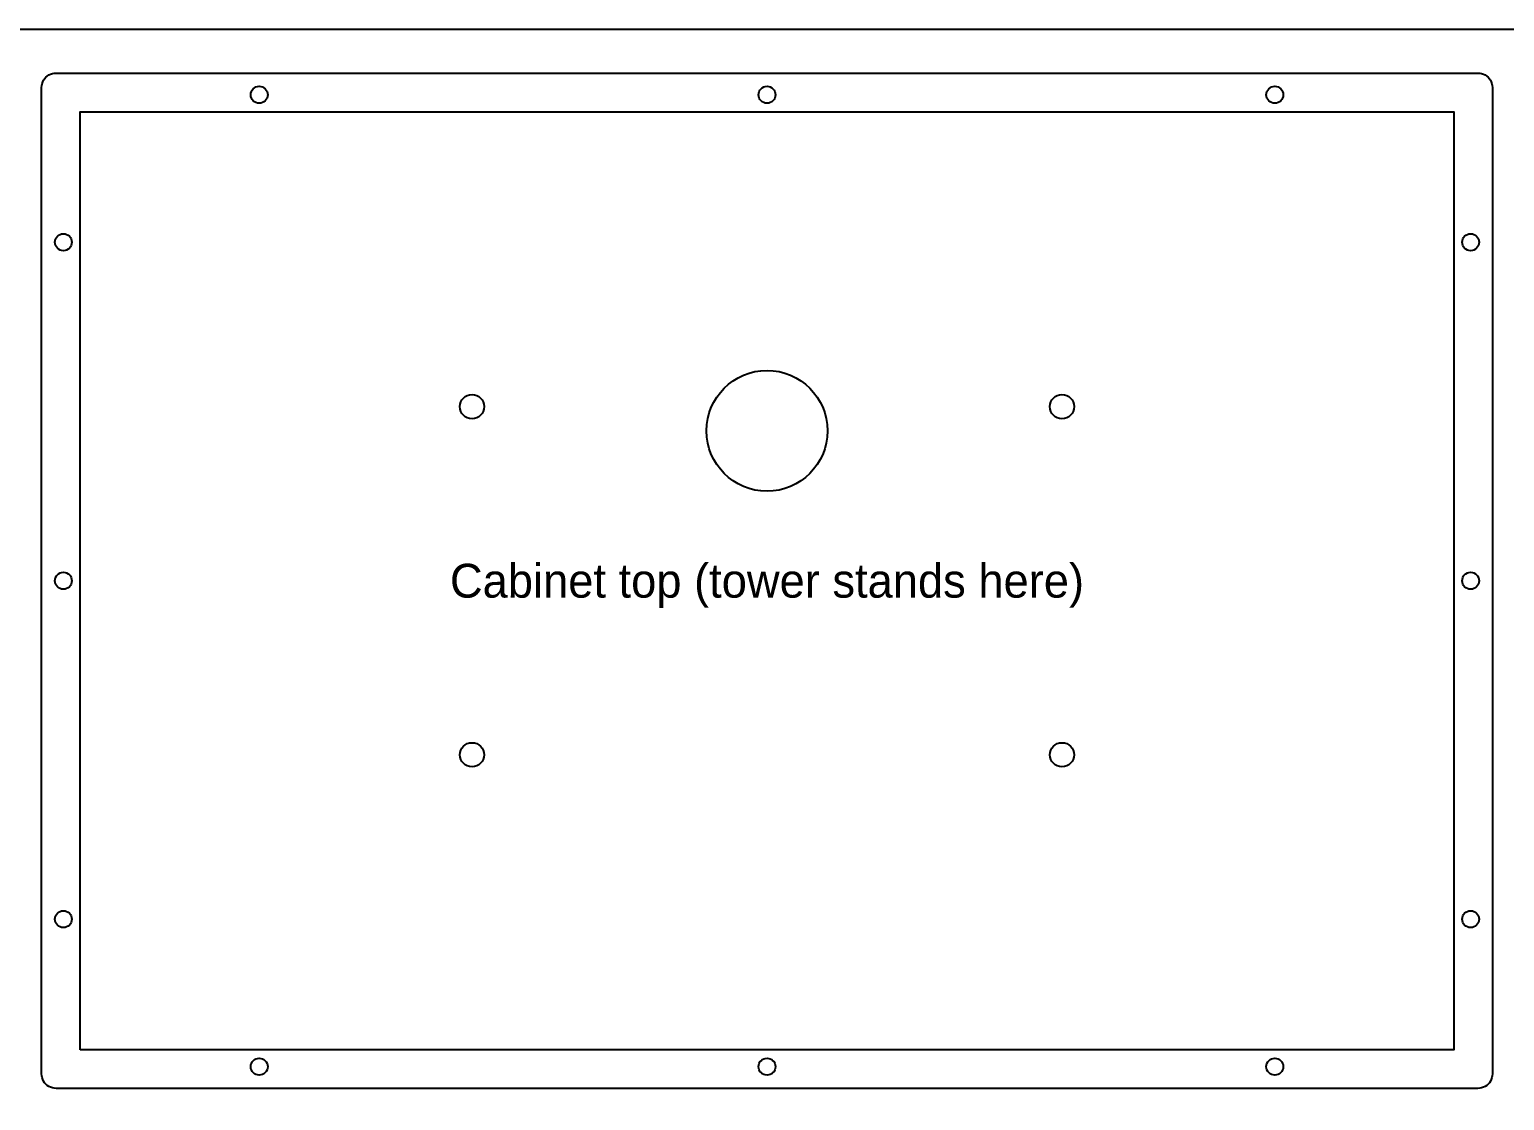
# Model space of a CAD drawing. Header units: millimetres. Extents: x 0 to 2467, y 0 to 1257.
# Drawn here: x 1243 to 1853, y 777 to 1220 of the extents above; entities that cross this region are included whole.
import ezdxf
from ezdxf.enums import TextEntityAlignment as Align

# ---------------------------------------------------------------- set-up
doc = ezdxf.new("R2010")
doc.units = ezdxf.units.MM
for name, color, linetype in [('CUT_INSIDE', 5, 'Continuous'), ('CUT_OUTSIDE', 1, 'Continuous'), ('DRILL_10', 4, 'Continuous'), ('DRILL_7', 3, 'Continuous'), ('ENGRAVE_V', 2, 'Continuous'), ('LABELS', 7, 'Continuous'), ('SHEET', 8, 'Continuous')]:
    doc.layers.add(name, color=color, linetype=linetype)

msp = doc.modelspace()

# ---------------------------------------------------------------- linework, layer by layer
at = {"layer": 'CUT_INSIDE'}
msp.add_circle((1548, 1054), 25, dxfattribs=at)
at = {"layer": 'CUT_OUTSIDE'}
msp.add_lwpolyline([(1848, 788), (1847.949, 787.217), (1847.796, 786.447), (1847.543, 785.704), (1847.196, 785), (1846.76, 784.347), (1846.243, 783.757), (1845.653, 783.24), (1845, 782.804), (1844.296, 782.457), (1843.553, 782.204), (1842.783, 782.051), (1842, 782), (1254, 782), (1253.217, 782.051), (1252.447, 782.204), (1251.704, 782.457), (1251, 782.804), (1250.347, 783.24), (1249.757, 783.757), (1249.24, 784.347), (1248.804, 785), (1248.457, 785.704), (1248.204, 786.447), (1248.051, 787.217), (1248, 788), (1248, 1196), (1248.051, 1196.783), (1248.204, 1197.553), (1248.457, 1198.296), (1248.804, 1199), (1249.24, 1199.653), (1249.757, 1200.243), (1250.347, 1200.76), (1251, 1201.196), (1251.704, 1201.543), (1252.447, 1201.796), (1253.217, 1201.949), (1254, 1202), (1842, 1202), (1842.783, 1201.949), (1843.553, 1201.796), (1844.296, 1201.543), (1845, 1201.196), (1845.653, 1200.76), (1846.243, 1200.243), (1846.76, 1199.653), (1847.196, 1199), (1847.543, 1198.296), (1847.796, 1197.553), (1847.949, 1196.783), (1848, 1196)], close=True, dxfattribs=at)
at = {"layer": 'DRILL_10'}
for centre in [(1426, 1064), (1670, 1064), (1426, 920), (1670, 920)]:
    msp.add_circle(centre, 5, dxfattribs=at)
at = {"layer": 'DRILL_7'}
for centre in [(1338, 1193), (1548, 1193), (1758, 1193), (1257, 1132), (1839, 1132), (1257, 992), (1839, 992), (1257, 852), (1839, 852), (1338, 791), (1548, 791), (1758, 791)]:
    msp.add_circle(centre, 3.5, dxfattribs=at)
at = {"layer": 'ENGRAVE_V'}
msp.add_lwpolyline([(1264, 798), (1264, 1186), (1832, 1186), (1832, 798), (1264, 798)], close=True, dxfattribs=at)
at = {"layer": 'SHEET'}
msp.add_lwpolyline([(0, 0), (2440, 0), (2440, 1220), (0, 1220)], close=True, dxfattribs=at)

# ---------------------------------------------------------------- texts
at = {"layer": 'LABELS'}
msp.add_text('Cabinet top (tower stands here)', height=14, dxfattribs=at).set_placement((1548, 992), align=Align.MIDDLE_CENTER)

doc.saveas('drawing.dxf')
